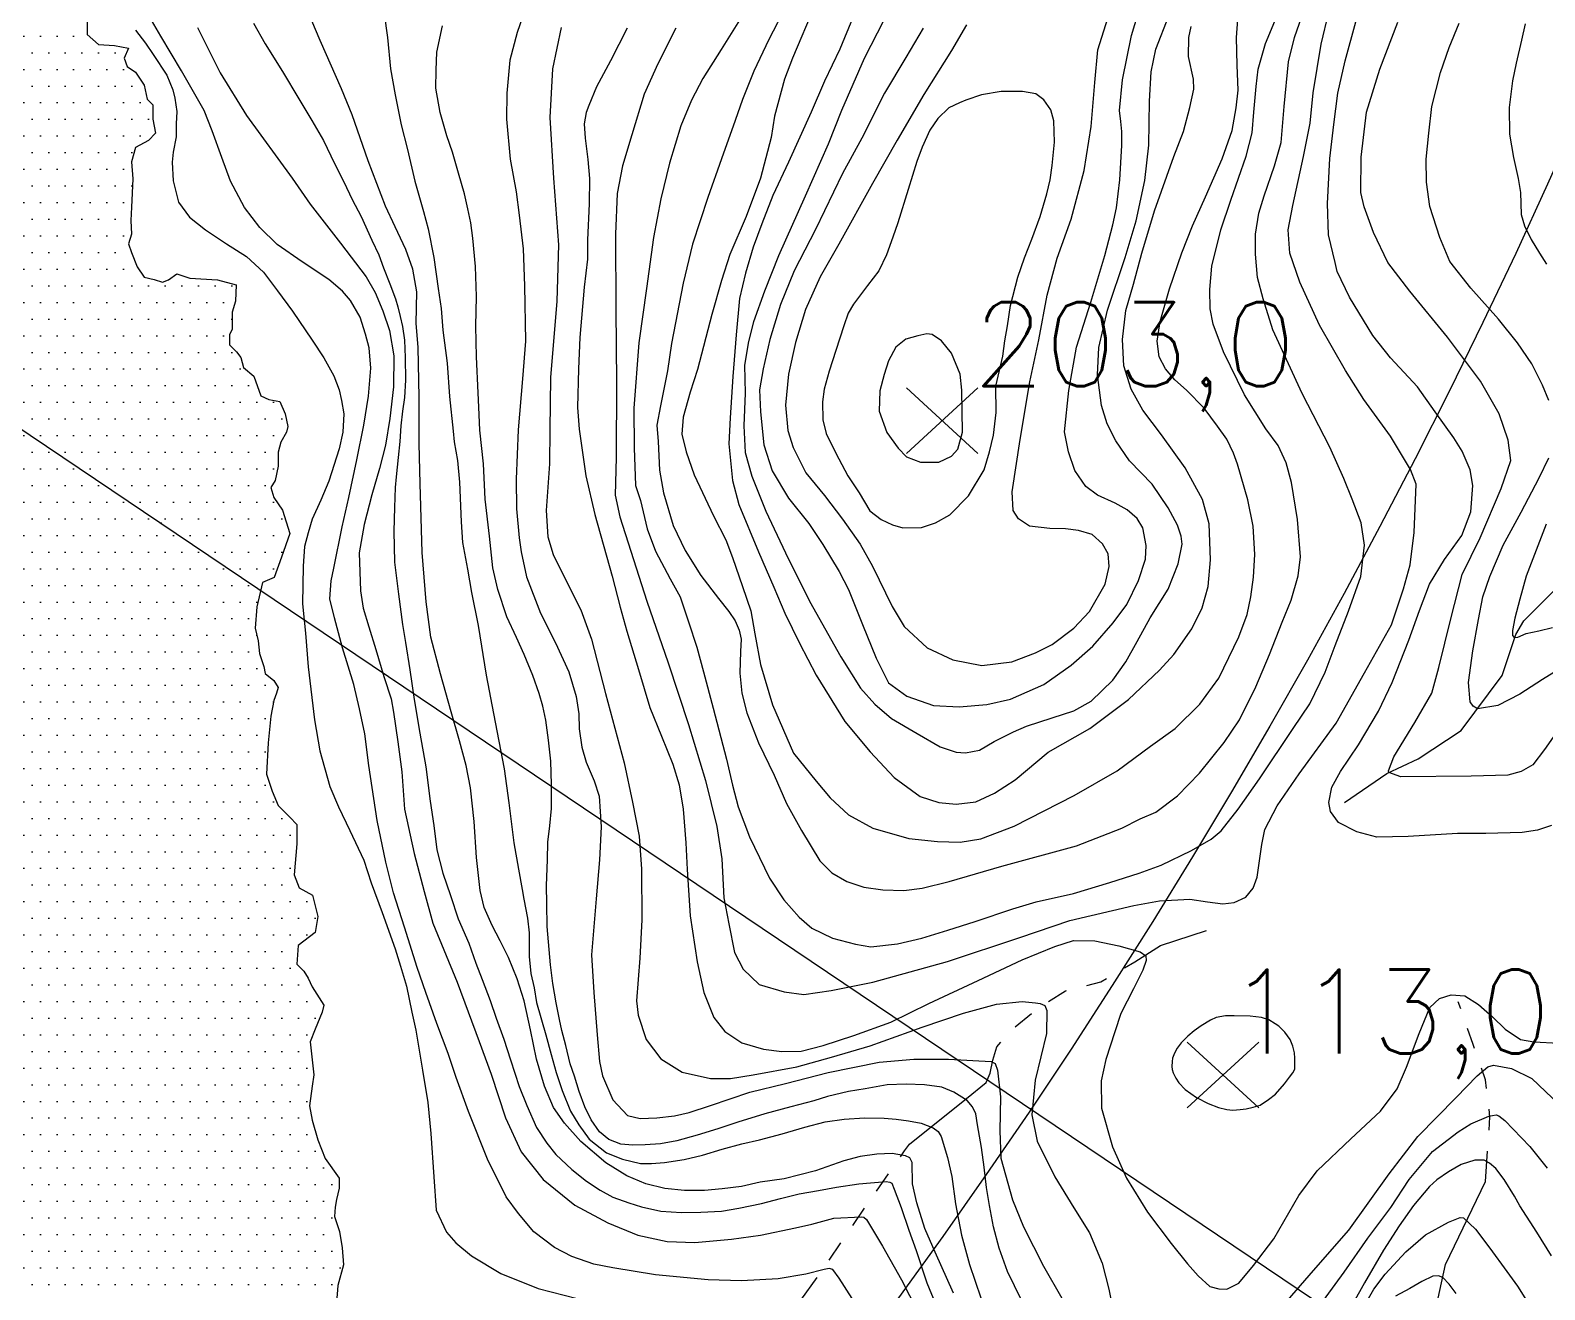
# Model space of a CAD drawing. Header units: millimetres. Extents: x 548366 to 1117317, y 7446967 to 14899125.
# Drawn here: x 556374 to 557096, y 7453651 to 7454252 of the extents above; entities that cross this region are included whole.
import ezdxf

# ---------------------------------------------------------------- set-up
doc = ezdxf.new("R2010")
doc.units = ezdxf.units.MM
doc.header["$MEASUREMENT"] = 0
doc.linetypes.add('RIO_PERIODICO', pattern=[5.8, 3, -0.4, 0.4, -0.4, 0.4, -0.4, 0.4, -0.4])
for name, color, linetype in [('CURVA_INTERMEDIÁRIA', 32, 'Continuous'), ('CURVA_MESTRA', 36, 'Continuous'), ('HACHURA_OCEANO', 131, 'Continuous'), ('OCEANO', 5, 'Continuous'), ('PTO_COTADO', 7, 'Continuous'), ('RADIAIS', 222, 'Continuous'), ('RIO_PERIÓDICO', 4, 'RIO_PERIODICO'), ('RIO_PERMANENTE', 4, 'Continuous')]:
    doc.layers.add(name, color=color, linetype=linetype)
doc.styles.add('ROMANS', font='romans.shx')
pattern_1 = [(0, (0, 0), (3.96875, 7.9375), [0, -7.9375])]

msp = doc.modelspace()

# ---------------------------------------------------------------- hatches: boundary and pattern name
at = {"layer": 'HACHURA_OCEANO', "ltscale": 0.5}
h = msp.add_hatch(dxfattribs=at)
h.set_pattern_fill('DOTS', color=256, scale=5, style=0)
h.set_pattern_definition(pattern_1)
h.paths.add_polyline_path([(556493.74, 7454055.47), (556496.45, 7454060.21), (556497.13, 7454062.91), (556495.77, 7454069), (556493.2, 7454074.82), (556487.94, 7454075.86), (556484.13, 7454077.59), (556480.87, 7454086.88), (556476, 7454091.12), (556474.65, 7454095.86), (556472.61, 7454098.56), (556469.23, 7454101.95), (556469.23, 7454106.68), (556470.58, 7454109.39), (556470.58, 7454113.45), (556470.58, 7454117.51), (556472.18, 7454122.67), (556472.44, 7454130.53), (556463.5, 7454132.9), (556450.26, 7454133.75), (556444.16, 7454135.78), (556440.11, 7454132.9), (556437.23, 7454131.84), (556433.32, 7454133.07), (556428.58, 7454134.21), (556425.19, 7454139.16), (556422.48, 7454145.93), (556421.13, 7454149.99), (556422.52, 7454154.66), (556422.27, 7454161.22), (556422.48, 7454167.58), (556423.16, 7454181.11), (556422.48, 7454189.23), (556424.51, 7454196), (556430.61, 7454199.38), (556434, 7454202.76), (556432.64, 7454209.53), (556432.64, 7454216.3), (556429.93, 7454219), (556428.58, 7454225.77), (556424.51, 7454231.86), (556420.45, 7454234.56), (556419.09, 7454238.62), (556421.13, 7454243.36), (556414.35, 7454244.71), (556406.79, 7454245.1), (556401.37, 7454249.83), (556401.37, 7454257.95), (556401.37, 7454262.69), (556399.34, 7454272.16), (556399.34, 7454277.57), (556401.37, 7454281.63), (556404.08, 7454284.34), (556404.08, 7454289.08), (556401.37, 7454297.2), (556400.01, 7454301.26), (556393.24, 7454305.32), (556384.16, 7454302.79), (556377.81, 7454300.94), (556365.46, 7454295.17), (556365, 7454294.78), (556365, 7453910), (556487.55, 7453910), (556487.64, 7453912.03), (556489, 7453924.88), (556490.35, 7453932.33), (556491.71, 7453935.71), (556492.38, 7453938.42), (556490.35, 7453941.8), (556486.29, 7453945.18), (556485.61, 7453948.56), (556483.58, 7453954.65), (556482.9, 7453960.74), (556481.54, 7453966.83), (556482.22, 7453976.98), (556484.93, 7453988.49), (556490.61, 7453991), (556494, 7454000.69), (556497.94, 7454011.98), (556494.55, 7454022.99), (556490.35, 7454029.08), (556489, 7454033.82), (556491.03, 7454037.2), (556492.38, 7454043.97), (556492.38, 7454050.73)])
h = msp.add_hatch(dxfattribs=at)
h.set_pattern_fill('DOTS', color=256, scale=5, style=0)
h.set_pattern_definition(pattern_1)
h.paths.add_polyline_path([(556778.41, 7453501.05), (556768.25, 7453511.88), (556762.15, 7453523.38), (556758.09, 7453534.2), (556751.24, 7453540.83), (556751.79, 7453548.18), (556754.42, 7453560.49), (556752.05, 7453565.49), (556748.6, 7453569.39), (556727.64, 7453572.82), (556722.86, 7453576.83), (556717.44, 7453584.95), (556712.02, 7453593.75), (556699.15, 7453599.16), (556689.66, 7453601.87), (556676.79, 7453604.57), (556664.18, 7453610.2), (556661.3, 7453609.95), (556657.82, 7453607.96), (556651.05, 7453607.28), (556642.92, 7453607.28), (556634.79, 7453607.28), (556624.62, 7453606.6), (556620.25, 7453610.47), (556615.51, 7453614.41), (556609.45, 7453618.08), (556604.2, 7453620.43), (556597.92, 7453621.23), (556592.12, 7453612.04), (556580.59, 7453608.36), (556569.53, 7453609.42), (556558.26, 7453612.83), (556546.69, 7453628.04), (556529.78, 7453634.34), (556521.65, 7453639.76), (556520.29, 7453645.17), (556520.97, 7453653.29), (556523.64, 7453663.18), (556522.96, 7453671.3), (556521.7, 7453679.08), (556519.32, 7453686.15), (556519.62, 7453690.61), (556520.25, 7453694.3), (556521.61, 7453699.72), (556521.61, 7453704.45), (556514.83, 7453713.92), (556511.44, 7453722.72), (556508.73, 7453732.19), (556507.38, 7453738.96), (556508.73, 7453748.43), (556509.41, 7453753.85), (556507.76, 7453769.54), (556510.09, 7453775.5), (556513.48, 7453783.62), (556514.15, 7453787), (556508.73, 7453795.8), (556506.7, 7453799.86), (556504.67, 7453803.24), (556501.28, 7453806.62), (556501.96, 7453815.42), (556510.09, 7453821.67), (556511.41, 7453829.29), (556508.78, 7453839.52), (556502.47, 7453842.92), (556500.09, 7453849.21), (556501.41, 7453863.89), (556501.41, 7453873.08), (556498.02, 7453876.58), (556492.38, 7453882.26), (556489.67, 7453889.02), (556486.96, 7453897.14), (556487.55, 7453910), (556365, 7453910), (556365, 7453410), (556865, 7453410), (556865, 7453466.46), (556860.12, 7453470.1), (556859.61, 7453474.04), (556859.07, 7453479.02), (556859.36, 7453482.16), (556861.98, 7453485.57), (556856.43, 7453490.85), (556847.64, 7453484.35), (556840.57, 7453483.05), (556823.49, 7453485.93), (556809.33, 7453489.07), (556792.51, 7453492.75)])

# ---------------------------------------------------------------- linework, layer by layer
at = {"layer": 'CURVA_INTERMEDIÁRIA'}
for points, elevation in [([(556766.09, 7453647.12), (556759.97, 7453656.82), (556756.87, 7453661), (556755.17, 7453661.43), (556752.84, 7453661), (556744.11, 7453658.68), (556730.81, 7453656.45), (556713.42, 7453655.58), (556697.47, 7453656.02), (556672.34, 7453658.45), (556652.09, 7453661.74), (556642.91, 7453663.56), (556632.41, 7453667.16), (556624.2, 7453671.47), (556614.32, 7453678.96), (556607, 7453687.65), (556601.21, 7453695.65), (556592.19, 7453713.54), (556583.18, 7453736.34), (556577.4, 7453752.48), (556573.49, 7453764), (556568.14, 7453778.24), (556562.82, 7453793.09), (556558.71, 7453804.88), (556552.71, 7453824.18), (556547.38, 7453840.54), (556543.78, 7453855.23), (556539.67, 7453875.04), (556535.72, 7453901.34), (556533.78, 7453916.36), (556531.21, 7453928.32), (556528.47, 7453939.94), (556523.15, 7453957.39), (556519.38, 7453971.74), (556517.16, 7453980.77), (556517.79, 7453989.41), (556518.96, 7453995.34), (556522.98, 7454015.06), (556526.17, 7454029.04), (556529.99, 7454047.12), (556533.37, 7454063.55), (556535.47, 7454077.45), (556536.67, 7454090.71), (556535.82, 7454100.41), (556534.13, 7454107.05), (556531.58, 7454115.06), (556526.98, 7454123.08), (556523.07, 7454127.53), (556516.61, 7454132.98), (556503.92, 7454141.41), (556492.02, 7454149.68), (556483.66, 7454157.86), (556476.35, 7454167.37), (556469.71, 7454179.95), (556465.63, 7454191.17), (556461.04, 7454204.02), (556457.13, 7454213.62), (556446.38, 7454232.64), (556436.51, 7454249.14), (556426.47, 7454266.31)], 20), ([(556712.42, 7454256.79), (556703.61, 7454242.68), (556694.99, 7454228.87), (556689.5, 7454218.65), (556684.41, 7454206.26), (556679, 7454188.56), (556674.92, 7454171.45), (556671.36, 7454153.14), (556668.01, 7454128.69), (556664.46, 7454102.79), (556661.99, 7454071.75), (556662.2, 7454052.71), (556662.76, 7454034.86), (556665.17, 7454027.7), (556668.41, 7454014.14), (556672.38, 7454003.47), (556679.29, 7453990.28), (556684.16, 7453981.73), (556688.13, 7453969.8), (556692.11, 7453957.67), (556695.23, 7453945.95), (556699.85, 7453928.58), (556706.14, 7453904.31), (556709.07, 7453891.97), (556711.82, 7453881.51), (556717.26, 7453867.29), (556726.68, 7453847.62), (556733.58, 7453837.16), (556740.9, 7453829), (556746.96, 7453823.77), (556756.79, 7453818.96), (556767.66, 7453816.03), (556774.97, 7453814.77), (556787.72, 7453816.23), (556799.42, 7453818.95), (556811.74, 7453822.71), (556824.84, 7453826.95), (556842.69, 7453832.98), (556853.89, 7453836.25), (556871.63, 7453840.24), (556888.92, 7453845.43), (556903.02, 7453849.98), (556913.52, 7453853.8), (556927.85, 7453860.69), (556937.25, 7453866.12), (556942.05, 7453870.06), (556950.11, 7453880.45), (556960.3, 7453894.9), (556976.35, 7453918.86), (556984.31, 7453930.63), (556991.73, 7453945.77), (556996.49, 7453958.57), (557002.75, 7453974.86), (557008.69, 7453991.4), (557010.39, 7454006.34), (557008.81, 7454017.07), (557004.45, 7454028.35), (557000.53, 7454038.21), (556993.85, 7454053.04), (556980.74, 7454078.68), (556966.74, 7454108.99), (556962.14, 7454123.79), (556959.42, 7454134.03), (556958.37, 7454145.1), (556958.48, 7454154.66), (556960.07, 7454164.72), (556962.51, 7454172.88), (556967.56, 7454187.31), (556970.73, 7454198.31), (556972.11, 7454215.61), (556974.24, 7454236.83), (556976.96, 7454248.53), (556983.14, 7454265.74)], 120), ([(556734.76, 7454263.74), (556726.4, 7454247.45), (556719.29, 7454232.42), (556713.85, 7454218.84), (556710.3, 7454208.82), (556703.82, 7454190.65), (556697.33, 7454172.1), (556690.01, 7454149.96), (556685.62, 7454131.37), (556679.98, 7454102.54), (556678.06, 7454089.42), (556674.76, 7454072.83), (556673.04, 7454063.51), (556673.67, 7454055.77), (556674.3, 7454042.18), (556676.18, 7454031.3), (556680.78, 7454015.81), (556686.43, 7454003.88), (556694, 7453991.83), (556702.37, 7453980.94), (556707.39, 7453974.66), (556710.32, 7453970.27), (556712.2, 7453965.87), (556713.25, 7453961.48), (556712.83, 7453955.62), (556712.62, 7453945.37), (556713.46, 7453935.82), (556715.97, 7453926.4), (556721.41, 7453912.17), (556728.94, 7453896.69), (556734.8, 7453883.09), (556741.91, 7453870.33), (556750.7, 7453855.89), (556756.44, 7453850.12), (556763.54, 7453845.93), (556771.7, 7453843.21), (556780.68, 7453841.96), (556790.71, 7453841.74), (556799.49, 7453842.79), (556812.44, 7453845.92), (556837.52, 7453853.23), (556873.04, 7453863.04), (556894.76, 7453871.4), (556903.46, 7453875.9), (556910.98, 7453879.04), (556921.22, 7453886.77), (556931.66, 7453897.63), (556943.42, 7453912.23), (556950.88, 7453923.13), (556958.6, 7453938.8), (556965.16, 7453954.15), (556971.14, 7453969.66), (556975.5, 7453980.17), (556978.79, 7453991.72), (556979.85, 7454000.73), (556978.44, 7454018.56), (556975.55, 7454036.18), (556973.01, 7454045.69), (556969.25, 7454053.85), (556963.4, 7454061.79), (556953.16, 7454078.1), (556943.13, 7454098.58), (556938.32, 7454111.75), (556936.86, 7454119.07), (556936.65, 7454128.26), (556937.64, 7454139.48), (556941.83, 7454156.77), (556946.63, 7454170.83), (556953.92, 7454191.82), (556956.89, 7454203.05), (556957.63, 7454212.9), (556958.69, 7454225.06), (556959.64, 7454233.43), (556963.14, 7454245.58), (556970.04, 7454261.98)], 130), ([(556748.39, 7454263.78), (556737.69, 7454238.67), (556733.92, 7454228.64), (556729.12, 7454210.89), (556727.58, 7454200.69), (556722.49, 7454181.31), (556715.52, 7454163.09), (556707.78, 7454144.92), (556703.81, 7454132.59), (556699.22, 7454116.3), (556692.32, 7454090.18), (556688.94, 7454079.35), (556685.59, 7454067.43), (556684.97, 7454059.28), (556687.06, 7454050.91), (556690.82, 7454039.83), (556700, 7454020.29), (556705.88, 7454008.85), (556709.02, 7454000.49), (556713.83, 7453986.68), (556717.85, 7453974.99), (556719.74, 7453964.11), (556722.46, 7453949.47), (556728.11, 7453930.22), (556738.15, 7453907.2), (556749.02, 7453893.81), (556755.57, 7453885.92), (556764.35, 7453877.76), (556776.06, 7453871.48), (556793.14, 7453866.54), (556806.78, 7453864.99), (556817.63, 7453864.74), (556827.47, 7453866.24), (556843.35, 7453872.29), (556871.97, 7453886.92), (556892.44, 7453898.82), (556908.45, 7453910.44), (556920.15, 7453919), (556931.85, 7453930.49), (556940.88, 7453942.92), (556950.53, 7453962.62), (556954.45, 7453973.32), (556956.26, 7453981.8), (556957.42, 7453991.16), (556958.16, 7454001.88), (556957.32, 7454015.45), (556954.81, 7454028.01), (556949.89, 7454044.97), (556947.98, 7454050.16), (556944.77, 7454056.84), (556940.38, 7454063.11), (556933.98, 7454071.76), (556925.55, 7454080.26), (556919.9, 7454085.28), (556915.53, 7454090.4), (556912.56, 7454096.23), (556911.54, 7454103.68), (556913, 7454113.08), (556917.39, 7454128.55), (556923.38, 7454145.76), (556928.47, 7454158.68), (556934.62, 7454172.45), (556942.57, 7454190.65), (556947.26, 7454204.12), (556949.14, 7454214.98), (556950.19, 7454223.34), (556949.77, 7454235.25), (556949.31, 7454248.46), (556950.1, 7454259.07)], 140), ([(556542.92, 7454259.76), (556544.55, 7454248.5), (556546, 7454233.44), (556548.23, 7454221.12), (556551.16, 7454206.76), (556554.08, 7454195.05), (556557.68, 7454179.89), (556561.73, 7454165.44), (556564.05, 7454157.27), (556566.63, 7454143.58), (556568.78, 7454128.71), (556570.16, 7454119.16), (556570.93, 7454108.92), (556573.04, 7454093.16), (556574.12, 7454077.19), (556575.85, 7454060.68), (556576.36, 7454055.68), (556578.02, 7454046.69), (556578.86, 7454036.47), (556579.65, 7454017.43), (556580.42, 7454007.68), (556582.67, 7453994.91), (556584.66, 7453983.72), (556587.78, 7453968.1), (556591.67, 7453944.31), (556595.05, 7453926.02), (556600.17, 7453899.63), (556602.43, 7453883.5), (556604.86, 7453864.45), (556607.07, 7453851.87), (556608.76, 7453842.22), (556609.53, 7453837.58), (556611.26, 7453828.52), (556612.05, 7453821.45), (556612.15, 7453810.26), (556612.93, 7453802.07), (556614.49, 7453795.26), (556615.7, 7453788.27), (556620.05, 7453772.86), (556622.56, 7453763.46), (556624.99, 7453754.84), (556627.85, 7453746.31), (556631.85, 7453736.51), (556635.75, 7453729.96), (556640.66, 7453723.08), (556648.93, 7453716.63), (556656.68, 7453713.62), (556665.19, 7453711.56), (556670.53, 7453711.49), (556676.71, 7453711.91), (556685.99, 7453713.46), (556694.76, 7453715.45), (556704.15, 7453718.38), (556713.58, 7453720.79), (556721.9, 7453722.8), (556732.74, 7453725.65), (556743.61, 7453728.75), (556753.26, 7453731.29), (556762.38, 7453732.67), (556772.03, 7453733.2), (556781.33, 7453733.04), (556787.18, 7453732.61), (556793.03, 7453731.83), (556799.06, 7453730.8), (556804.83, 7453728.48), (556807.15, 7453726.76), (556808.62, 7453724.35), (556811.59, 7453714.3), (556813.64, 7453705.36), (556815.47, 7453692.2), (556818.34, 7453677.35), (556822.07, 7453663.25), (556827.55, 7453647.44)], 60), ([(556608.95, 7454258.23), (556606.46, 7454250.77), (556602.97, 7454237.67), (556601.47, 7454221.93), (556601.3, 7454209.5), (556603.12, 7454190.42), (556605.94, 7454174.83), (556607.43, 7454163.71), (556609.26, 7454147.65), (556609.92, 7454130.07), (556610.42, 7454103.69), (556608.93, 7454085.61), (556606.93, 7454061.4), (556606, 7454037.77), (556606.1, 7454023.7), (556607.38, 7454009.91), (556608.26, 7454003.16), (556610.92, 7453991.19), (556617.57, 7453973.89), (556624.72, 7453959.76), (556631.09, 7453946.01), (556634.58, 7453934.21), (556635.85, 7453925.92), (556635.92, 7453918.75), (556637.25, 7453910.11), (556639.25, 7453902.8), (556643.07, 7453893.98), (556645.57, 7453886.67), (556646.41, 7453872.08), (556645.59, 7453856.29), (556644.11, 7453837.68), (556641.81, 7453810.99), (556642.99, 7453793.05), (556644.51, 7453772.77), (556645.69, 7453760.07), (556647.03, 7453753.26), (556652.03, 7453741.8), (556659.01, 7453734.33), (556664.98, 7453733.01), (556672.94, 7453733.34), (556681.4, 7453734.18), (556688.45, 7453735.85), (556698.56, 7453739.17), (556717.4, 7453745.54), (556734.38, 7453749.64), (556754.61, 7453754.96), (556778.99, 7453759.77), (556795.52, 7453761.23), (556812.1, 7453761.23), (556832.37, 7453760.07), (556834.28, 7453759.22), (556835.44, 7453755.93), (556836.83, 7453743.36), (556836.52, 7453727.05), (556837.03, 7453714.11), (556842.65, 7453694.19), (556847.89, 7453681.29), (556857.37, 7453662.57), (556866.03, 7453647.32)], 80), ([(556682.08, 7454252.85), (556673.49, 7454235.9), (556666.99, 7454221.41), (556661.14, 7454201.99), (556656.58, 7454187.19), (556654.04, 7454174.02), (556653.28, 7454154.72), (556653.51, 7454118.81), (556653.83, 7454083.94), (556653.54, 7454048.21), (556653.08, 7454030.14), (556655.33, 7454019.82), (556660.67, 7454003.55), (556668.29, 7453979.67), (556678.45, 7453950.19), (556688.15, 7453920.78), (556696.19, 7453894.12), (556701.6, 7453872.19), (556703.93, 7453856.83), (556704.94, 7453838.22), (556707.3, 7453825.86), (556709.98, 7453812.08), (556714.11, 7453804.14), (556721.79, 7453796.91), (556733.72, 7453793.35), (556743.08, 7453792.01), (556756.12, 7453793.92), (556775.95, 7453797.95), (556811.59, 7453807.82), (556846.09, 7453819.23), (556869.93, 7453827.35), (556900.37, 7453834.45), (556912.73, 7453836.74), (556927.19, 7453837.5), (556935.58, 7453836.21), (556942.79, 7453835.26), (556948.24, 7453835.97), (556953.82, 7453838.51), (556957.37, 7453842.82), (556959.23, 7453847.97), (556961.42, 7453863.63), (556962.94, 7453870.73), (556968.81, 7453882.1), (556979.21, 7453897.32), (556996.96, 7453921.42), (557010.39, 7453945.52), (557023.33, 7453968.35), (557028.94, 7453985.53), (557032.23, 7453996.95), (557034.01, 7454012.42), (557035.02, 7454035.51), (557032.39, 7454042.43), (557022.84, 7454058.35), (557010.07, 7454075.81), (557001.27, 7454089.69), (556988.97, 7454111.2), (556979.65, 7454131.85), (556974.83, 7454145.55), (556974.07, 7454156.72), (556976.24, 7454168.38), (556981.33, 7454191.69), (556984.48, 7454207.66), (556986, 7454222.11), (556989.8, 7454245.2), (556993.47, 7454260.47)], 110), ([(556781.16, 7454256.68), (556771.83, 7454238.48), (556761.01, 7454213.58), (556754.65, 7454197.63), (556743.74, 7454172.78), (556730.99, 7454144.37), (556724.27, 7454127.48), (556719.05, 7454112.86), (556716.75, 7454103.46), (556714.87, 7454092.17), (556715.08, 7454078.79), (556714.45, 7454063.32), (556715.08, 7454050.56), (556718.22, 7454039.28), (556724.92, 7454022.54), (556734.33, 7454002.66), (556745.73, 7453979.72), (556760.71, 7453953.15), (556770.08, 7453938.22), (556776.88, 7453930.54), (556784.82, 7453923.63), (556797.15, 7453916.52), (556808.02, 7453910.24), (556815.76, 7453907.72), (556820.15, 7453907.3), (556826.83, 7453908.56), (556833.86, 7453912.74), (556843.13, 7453917.33), (556849.19, 7453920.04), (556861.52, 7453924.01), (556871.76, 7453927.35), (556880.12, 7453931.95), (556890.35, 7453941.97), (556896.62, 7453950.75), (556902.07, 7453960.5), (556908.24, 7453971.76), (556916.8, 7453985.35), (556921.61, 7453997.47), (556923.49, 7454006.87), (556923.07, 7454010.63), (556921.19, 7454015.86), (556916.81, 7454024.1), (556909.24, 7454035.47), (556898.37, 7454046.55), (556891.9, 7454056.17), (556887.64, 7454064.23), (556885, 7454072.9), (556883.12, 7454087.53), (556883.74, 7454100.7), (556887.92, 7454118.41), (556896.27, 7454143.49), (556901.49, 7454161.04), (556905.67, 7454180.26), (556907.54, 7454197.19), (556907.93, 7454218.06), (556908.77, 7454232.06), (556910.85, 7454242.92), (556917.12, 7454258.75)], 160), ([(556800.04, 7454252.98), (556791.76, 7454238.89), (556781.62, 7454221.94), (556770.78, 7454200.49), (556761.51, 7454183.58), (556748.6, 7454156.96), (556738.52, 7454137.21), (556732.04, 7454121.12), (556726.8, 7454104.45), (556723.66, 7454090.45), (556721.99, 7454080.42), (556722.41, 7454069.96), (556724.09, 7454054.28), (556728.06, 7454041.73), (556735.8, 7454028.75), (556745.48, 7454016.69), (556752.17, 7454006.65), (556759.94, 7453993.81), (556764.31, 7453985.22), (556770.99, 7453968.59), (556777.57, 7453952.49), (556783.48, 7453940.76), (556792.14, 7453934.36), (556804.89, 7453929.96), (556817.22, 7453929.32), (556830.39, 7453930.36), (556841.67, 7453932.86), (556857.55, 7453939.96), (556870.51, 7453949.15), (556880.86, 7453958.17), (556890.51, 7453969.3), (556897.08, 7453978.09), (556902.59, 7453989.57), (556905.93, 7453999.64), (556906.31, 7454006.23), (556904.67, 7454014.69), (556902.07, 7454019.05), (556897.19, 7454023.14), (556891.5, 7454026.4), (556883.08, 7454030.15), (556877.5, 7454034.36), (556872.28, 7454041.89), (556869.35, 7454050.88), (556867.39, 7454060.42), (556869.4, 7454080.13), (556873.06, 7454100.79), (556879.9, 7454122.26), (556886.63, 7454144.46), (556890.39, 7454159.09), (556892.09, 7454167.16), (556893.74, 7454180.59), (556894.78, 7454196.89), (556894.74, 7454203.58), (556894.15, 7454208.38), (556893.55, 7454213.64), (556894.99, 7454228.23), (556899.37, 7454249.34), (556902.53, 7454259.95)], 170), ([(556820.61, 7454254.57), (556813.5, 7454242.28), (556800.23, 7454221.21), (556787.53, 7454199.53), (556775.76, 7454178.87), (556759.73, 7454149.86), (556750.86, 7454134.36), (556743.96, 7454118.69), (556739.16, 7454103.02), (556735.81, 7454087.97), (556734.35, 7454073.13), (556735.4, 7454061), (556737.94, 7454052.92), (556744, 7454040.78), (556752.99, 7454030.11), (556761.56, 7454018.81), (556769.93, 7454006.88), (556775.78, 7453996.42), (556785.19, 7453977.17), (556790.89, 7453967.63), (556801.97, 7453957.37), (556814.09, 7453951.72), (556827.89, 7453948.99), (556842.31, 7453950.65), (556853.59, 7453955.04), (556861.53, 7453959.01), (556871.77, 7453966.74), (556879.29, 7453974.68), (556886.8, 7453987.8), (556888.6, 7453996.14), (556888.17, 7454002.28), (556885.56, 7454007.07), (556880.54, 7454011.43), (556874.1, 7454013.28), (556867.83, 7454014.12), (556860.31, 7454014.33), (556850.63, 7454015.37), (556845.43, 7454018.87), (556842.89, 7454022.89), (556842.46, 7454031.79), (556846.3, 7454056.78), (556850.91, 7454084.28), (556855.09, 7454104.34), (556859.06, 7454125.66), (556863.86, 7454143.21), (556870.57, 7454161.86), (556876.82, 7454185.04), (556880.16, 7454206.06), (556881.83, 7454226.95), (556883.3, 7454242.57), (556888.94, 7454260.75)], 180), ([(556424.38, 7454251.97), (556429.15, 7454245.75), (556432.81, 7454240.32), (556439.4, 7454230.57), (556442.18, 7454223.57), (556443.18, 7454219.58), (556444.18, 7454213.13), (556443.83, 7454207.25), (556443.76, 7454201.06), (556442.38, 7454193.7), (556441.93, 7454189.04), (556442.35, 7454180.05), (556444.9, 7454169.95), (556450.11, 7454162.85), (556457.76, 7454156.78), (556467.89, 7454150.12), (556477.28, 7454143.95), (556485.39, 7454136.53), (556492.17, 7454127.67), (556499.27, 7454118.03), (556508.7, 7454104.08), (556514.25, 7454095.67), (556519.06, 7454087.17), (556521.5, 7454080.39), (556522.71, 7454075.39), (556523.73, 7454069), (556523.31, 7454060.32), (556521.61, 7454052.31), (556516.63, 7454036.95), (556512.81, 7454027.76), (556508.67, 7454018.76), (556506.76, 7454012.3), (556505.07, 7454005.73), (556504.31, 7453996.39), (556504.11, 7453978.36), (556505.45, 7453964.44), (556506.8, 7453948.29), (556509.71, 7453923.02), (556512.39, 7453908.22), (556517.06, 7453891.32), (556521.21, 7453881.65), (556526.7, 7453870.26), (556533.29, 7453856.08), (556536.76, 7453845.38), (556542.01, 7453831.22), (556548.3, 7453813.83), (556550.76, 7453805.58), (556553.68, 7453795.99), (556556.16, 7453783.73), (556558.08, 7453775.14), (556561.34, 7453756.03), (556563.75, 7453740.62), (556565.18, 7453725.74), (556566.73, 7453705.18), (556567.73, 7453689.28), (556572.73, 7453678.82), (556577.09, 7453673.64), (556584.62, 7453667.39), (556598.58, 7453659.08), (556616.36, 7453651.87), (556634.96, 7453647.14)], 10), ([(556453.93, 7454253.15), (556464.84, 7454231.63), (556477.38, 7454211.21), (556499.12, 7454181.33), (556507.76, 7454168.91), (556522.22, 7454150.41), (556534.44, 7454134.34), (556538.68, 7454126.93), (556542.33, 7454118.04), (556545.56, 7454108.67), (556547.6, 7454096.59), (556547.42, 7454081.79), (556545.68, 7454066.82), (556543.56, 7454054.11), (556540.8, 7454042.99), (556537.09, 7454030.41), (556533.49, 7454016.22), (556531.15, 7454002.65), (556531.74, 7453984.63), (556532.94, 7453976.26), (556535.68, 7453967.37), (556539.1, 7453956.6), (556542.86, 7453943.79), (556546.29, 7453933.02), (556547.48, 7453926.7), (556549.54, 7453912.57), (556551.43, 7453898.23), (556552.64, 7453880.48), (556557.26, 7453859.31), (556562.09, 7453841.25), (556566.2, 7453826.06), (556577.83, 7453797.9), (556588.3, 7453769.6), (556593.96, 7453754.07), (556600.81, 7453733.33), (556608.24, 7453717.01), (556618.73, 7453703.8), (556633.95, 7453691.62), (556649.59, 7453683.14), (556664, 7453677.39), (556677.97, 7453674.33), (556691.1, 7453673.83), (556708.66, 7453675.38), (556722.41, 7453677.25), (556739.1, 7453680.83), (556746.9, 7453682.59), (556757.4, 7453685.38), (556770.66, 7453686.12), (556771.73, 7453685.94), (556772.89, 7453684.74), (556780.52, 7453672.03), (556789.69, 7453656.01), (556800.96, 7453633.96)], 30), ([(556480.69, 7454255.3), (556486.29, 7454245.5), (556494.55, 7454232.19), (556502.32, 7454219.14), (556508.43, 7454208.92), (556514.11, 7454199.31), (556519.35, 7454188.41), (556523.82, 7454179.55), (556527.77, 7454171.18), (556531.98, 7454163.07), (556537.08, 7454151.81), (556540.43, 7454144.74), (556542.75, 7454138.54), (556545.76, 7454130.96), (556548.34, 7454123.84), (556549.55, 7454120.05), (556550.58, 7454115.4), (556551.78, 7454110.67), (556552.64, 7454104.13), (556552.98, 7454095.79), (556553.15, 7454085.06), (556552.63, 7454076.8), (556551.77, 7454070.27), (556550.9, 7454063.22), (556550.47, 7454055.87), (556549.69, 7454048.22), (556548.74, 7454039.01), (556548.31, 7454033.84), (556547.88, 7454024.37), (556547.63, 7454013.08), (556547.98, 7453998.32), (556549.81, 7453982.97), (556551.72, 7453968.55), (556553.19, 7453960.01), (556555.28, 7453946.97), (556557.36, 7453932.73), (556559.96, 7453916.76), (556562.83, 7453900.71), (556565, 7453884.32), (556566.65, 7453872.75), (556568.03, 7453861.03), (556570.89, 7453849.9), (556574.6, 7453839.28), (556578.34, 7453828.18), (556583.35, 7453816.62), (556586.72, 7453806.95), (556589.66, 7453799.19), (556593.57, 7453789.19), (556596.42, 7453780.73), (556600.06, 7453770.81), (556603.27, 7453760.9), (556607.36, 7453748.23), (556611.01, 7453739.1), (556615.63, 7453728.7), (556620.62, 7453721.22), (556624.83, 7453715.8), (556632.52, 7453708.6), (556639.52, 7453703.02), (556646.04, 7453698.7), (556651.98, 7453695.44), (556659.72, 7453692.68), (556665.65, 7453690.88), (556674.98, 7453688.82), (556684.7, 7453688.12), (556694.01, 7453688.3), (556703.85, 7453688.74), (556712.1, 7453690.13), (556722.94, 7453692.36), (556731.96, 7453694.86), (556740.88, 7453697.01), (556750.08, 7453698.58), (556758.67, 7453700.28), (556769.25, 7453701.75), (556782.32, 7453702.96), (556784.02, 7453702.65), (556784.97, 7453702.12), (556786.2, 7453699.26), (556789.57, 7453690.48), (556793.21, 7453679.64), (556796.59, 7453669.93), (556801.66, 7453654.58), (556805.91, 7453644.53)], 40), ([(556850.19, 7453639.54), (556840.25, 7453659.99), (556836.24, 7453671.1), (556833.55, 7453681.34), (556831.64, 7453691.47), (556830.25, 7453700.07), (556829.12, 7453709.71), (556827.82, 7453719.18), (556825.9, 7453730), (556825.16, 7453735.16), (556823.57, 7453738.44), (556821.03, 7453741.52), (556814.62, 7453745.58), (556808.94, 7453747.87), (556800.67, 7453749.03), (556791.87, 7453749.36), (556782.75, 7453748.93), (556772.3, 7453747.12), (556764.38, 7453745.83), (556754.31, 7453743.5), (556747.78, 7453741.43), (556736.94, 7453738.5), (556724.49, 7453735.1), (556711.59, 7453731.22), (556702.04, 7453728.03), (556692.27, 7453725.05), (556682.61, 7453722.26), (556674.67, 7453720.92), (556667.5, 7453720.35), (556661.62, 7453720.18), (556655.89, 7453720.77), (556650.12, 7453723), (556645.64, 7453726.61), (556641.69, 7453732.26), (556638.61, 7453738.49), (556636.01, 7453745.9), (556633.76, 7453753.14), (556631.68, 7453759), (556629.68, 7453767.79), (556627.77, 7453774.93), (556626.64, 7453780.19), (556624.99, 7453788.12), (556623.45, 7453797.25), (556622.23, 7453806.2), (556620.65, 7453824.51), (556620.56, 7453835.29), (556620.38, 7453844.09), (556620.88, 7453856.24), (556620.98, 7453864.68), (556622, 7453872.44), (556622.77, 7453880.81), (556622.85, 7453892.19), (556622.49, 7453903.38), (556621.36, 7453913.3), (556620.15, 7453922.96), (556618.6, 7453929.6), (556616.87, 7453935.64), (556613.89, 7453944.25), (556609.78, 7453954.18), (556606.16, 7453962.37), (556601.41, 7453972.13), (556597.25, 7453985.15), (556594.75, 7453995.59), (556593.19, 7454010.68), (556591.2, 7454028.27), (556590.86, 7454035.16), (556590.41, 7454045.19), (556588.62, 7454061.18), (556588.1, 7454072.19), (556587.76, 7454078.96), (556587.07, 7454096.12), (556586.73, 7454110.81), (556587.07, 7454125.01), (556586.56, 7454139.29), (556585.25, 7454152.71), (556584.31, 7454160.02), (556582.93, 7454166.73), (556581.3, 7454173.88), (556578.46, 7454183.69), (556575.61, 7454193.84), (556572.95, 7454201.59), (556569.68, 7454212.7), (556567.62, 7454224.32), (556567.71, 7454232.83), (556568.16, 7454241.44), (556570.75, 7454254.08)], 70), ([(556627.31, 7454253.19), (556623.29, 7454233.57), (556622.02, 7454210.24), (556623.79, 7454181.33), (556626.04, 7454149.53), (556625.31, 7454122.74), (556622.26, 7454086.24), (556621.91, 7454061.37), (556621.76, 7454045.12), (556620.26, 7454022.94), (556621, 7454010.33), (556623.54, 7454001.94), (556631.42, 7453986.17), (556636.76, 7453975.56), (556641.85, 7453961.47), (556648.57, 7453935.67), (556657.4, 7453902.63), (556661.47, 7453883.86), (556664.53, 7453867.6), (556665.71, 7453851.87), (556665.81, 7453827.71), (556664.82, 7453809.41), (556663.32, 7453789.09), (556664.14, 7453782.26), (556667.96, 7453770.58), (556674.98, 7453761.33), (556685.06, 7453754.97), (556698.52, 7453752.01), (556708.06, 7453752.05), (556718.97, 7453753.83), (556739.77, 7453757.64), (556756.25, 7453762.22), (556774.79, 7453767.64), (556799.5, 7453776.44), (556819.28, 7453783.11), (556835.02, 7453787.48), (556847.18, 7453788.69), (556853.52, 7453788.18), (556855.84, 7453787.85), (556858.06, 7453786.9), (556858.98, 7453784.47), (556858.77, 7453773.46), (556853.36, 7453751.21), (556851.78, 7453734.64), (556854.33, 7453722.21), (556862.8, 7453705.11), (556871.89, 7453690.31), (556879.26, 7453678.39), (556885.39, 7453663.9), (556888.44, 7453651.51), (556891.52, 7453636.81)], 90), ([(557102.58, 7453918.04), (557096.2, 7453908.88), (557090.66, 7453901.55), (557085.09, 7453898.5), (557078.75, 7453896.73), (557061.25, 7453896.22), (557027.72, 7453895.88), (557022, 7453897.89), (557021.79, 7453898.74), (557024.47, 7453905.36), (557034.36, 7453921.85), (557042.47, 7453935.81), (557045.77, 7453947.98), (557051.55, 7453971.23), (557056.96, 7453992.31), (557065.5, 7454009.79), (557075.64, 7454033.38), (557080.23, 7454046.74), (557078.96, 7454056.38), (557074.64, 7454069.06), (557065.66, 7454084.61), (557049.96, 7454105.59), (557032.03, 7454127.43), (557021.52, 7454141.08), (557014.67, 7454155.54), (557010.28, 7454167.67), (557008.59, 7454174.57), (557008.84, 7454191.32), (557011.37, 7454212.88), (557017.71, 7454233.42), (557026.24, 7454255.7)], 90), ([(557098.22, 7454075.31), (557095.23, 7454082.61), (557090.15, 7454092.87), (557083.29, 7454102.85), (557074.33, 7454114.14), (557061.06, 7454128.91), (557051.11, 7454141.69), (557046.35, 7454153.04), (557041.62, 7454167.89), (557039.96, 7454179.51), (557039.79, 7454190.45), (557041.12, 7454202.9), (557042.44, 7454215.5), (557046.71, 7454231.76), (557050.84, 7454243.73), (557055.51, 7454255.28)], 80), ([(557086.97, 7454254.99), (557085.33, 7454247.22), (557082.66, 7454236.29), (557080.94, 7454227.77), (557079.31, 7454215.04), (557079.48, 7454202.39), (557081.38, 7454191.2), (557083.7, 7454181.22), (557084.74, 7454174.52), (557085.09, 7454164.02), (557086.64, 7454158.59), (557089.91, 7454152.05), (557093.86, 7454145.62), (557097.15, 7454140.43)], 70), ([(556817.27, 7454217.28), (556812.21, 7454214.9), (556807.04, 7454209.76), (556803.22, 7454204.3), (556799.53, 7454196.16), (556797, 7454189.32), (556792.83, 7454175.96), (556787.91, 7454160.13), (556785.46, 7454153.29), (556782.44, 7454144.84), (556778.83, 7454137.16), (556773.45, 7454130.17), (556766.76, 7454121.26), (556764.3, 7454117.03), (556762.15, 7454110.96), (556758.38, 7454099.13), (556755.15, 7454089.37), (556752.77, 7454080.68), (556752, 7454074.76), (556752.07, 7454066.08), (556753.76, 7454059.54), (556758.38, 7454050.16), (556764.07, 7454039.46), (556769.39, 7454031.26), (556774.62, 7454022.79), (556779.93, 7454018.64), (556785.31, 7454016.09), (556790.31, 7454014.55), (556799.22, 7454014.77), (556805.83, 7454017.07), (556812.76, 7454020.83), (556821.57, 7454029.89), (556829.1, 7454042.24), (556831.65, 7454050.84), (556833.45, 7454058.79), (556834.78, 7454069.61), (556834.7, 7454082.13), (556836.39, 7454089.66), (556838, 7454096.43), (556838.85, 7454103.73), (556840.13, 7454110.91), (556841.61, 7454120.66), (556845.07, 7454134.16), (556848.29, 7454143.46), (556851.76, 7454152.36), (556855.83, 7454163.04), (556858.98, 7454173.88), (556860.59, 7454180.64), (556861.55, 7454187.47), (556862.61, 7454198.49), (556862.36, 7454208.76), (556860.9, 7454213.99), (556857.44, 7454218.76), (556853.68, 7454221.64), (556847.37, 7454222.72), (556837.23, 7454222.65), (556827.77, 7454221.05), (556820.32, 7454218.52), (556817.27, 7454217.28)], 190), ([(557100.71, 7453945.65), (557095.23, 7453942.33), (557084.46, 7453935.36), (557074.01, 7453929.89), (557064.21, 7453928.38), (557062.19, 7453929.55), (557060.81, 7453931.66), (557059.96, 7453940.88), (557061.98, 7453955.93), (557064.84, 7453970.97), (557066.87, 7453981.65), (557070.11, 7453991.47), (557076.52, 7454006.33), (557085.06, 7454022.15), (557093.65, 7454038.55), (557098.32, 7454047.98)], 80), ([(557097.01, 7454016.4), (557092.19, 7454004.01), (557087.45, 7453991.64), (557084.44, 7453980.63), (557082.12, 7453971.59), (557081, 7453965.74), (557081, 7453963.24), (557081.78, 7453962.29), (557083.5, 7453962.55), (557087.54, 7453964.19), (557093.56, 7453965.48), (557100.02, 7453967.11)], 70), ([(556939.72, 7453781.06), (556936.96, 7453779.79), (556932.61, 7453777.14), (556929.22, 7453774.81), (556926.25, 7453772.27), (556923.07, 7453768.98), (556921.16, 7453766.54), (556919.89, 7453764.11), (556918.93, 7453761.78), (556918.72, 7453760.19), (556918.61, 7453757.75), (556918.72, 7453756.37), (556919.14, 7453754.68), (556920.42, 7453752.24), (556921.9, 7453750.02), (556924.87, 7453746.73), (556930.38, 7453742.92), (556935.9, 7453740.06), (556940.78, 7453738.15), (556944.7, 7453737.2), (556947.67, 7453736.99), (556951.06, 7453737.2), (556954.03, 7453737.52), (556957.32, 7453738.36), (556960.61, 7453739.32), (556964.64, 7453741.97), (556967.92, 7453744.51), (556972.27, 7453749.49), (556974.6, 7453752.67), (556976.19, 7453754.78), (556977.15, 7453756.48), (556977.15, 7453758.6), (556977.15, 7453761.78), (556977.04, 7453764.21), (556976.19, 7453767.39), (556974.92, 7453770.68), (556972.38, 7453774.07), (556969.62, 7453776.93), (556967.82, 7453778.09), (556964.85, 7453780), (556961.35, 7453781.06), (556955.83, 7453781.8), (556948.2, 7453781.91), (556944.17, 7453781.91), (556939.72, 7453781.06)], 110), ([(556969.6, 7453641.38), (556986.1, 7453660.39), (557002.97, 7453679.69), (557022.22, 7453706.58), (557035.9, 7453724.34), (557054.16, 7453742.93), (557064.05, 7453753.33), (557069.2, 7453757.6), (557071.85, 7453758.44), (557080.5, 7453756.86), (557090.15, 7453752.09), (557106.41, 7453736.59)], 90), ([(556987.89, 7453642.05), (557000.64, 7453659.63), (557012.06, 7453675.88), (557022.96, 7453690.57), (557031.66, 7453703.87), (557042.77, 7453717.14), (557055.03, 7453726.59), (557061.03, 7453730.47), (557069.62, 7453734.08), (557073.23, 7453734.71), (557074.5, 7453734.18), (557077.36, 7453732.06), (557089.26, 7453719.52), (557097.57, 7453709.32)], 80), ([(557099.54, 7453667.51), (557092.64, 7453678.69), (557084.42, 7453691.24), (557081.88, 7453695.87), (557077.05, 7453703.92), (557072.96, 7453709.05), (557070.04, 7453711.72), (557067.5, 7453713.03), (557062.98, 7453713.01), (557056.53, 7453711.03), (557050.51, 7453707.59), (557044.88, 7453703.74), (557041.36, 7453700.47), (557033.71, 7453691.44), (557027.01, 7453681.72), (557019.43, 7453670.13), (557010.42, 7453654.64), (557005.01, 7453644.83)], 70), ([(557009.57, 7453642.41), (557014.89, 7453651.53), (557020.26, 7453658.64), (557030.06, 7453669.31), (557039.43, 7453677.48), (557050.53, 7453683.58), (557054.39, 7453685.06), (557056.03, 7453685.66), (557057.53, 7453685.59), (557063.26, 7453680.19), (557070.15, 7453671.09), (557078.21, 7453659.97), (557083.28, 7453652.99), (557090.87, 7453641.12)], 60)]:
    msp.add_lwpolyline(points, dxfattribs=dict(at, elevation=elevation))
at = {"layer": 'CURVA_MESTRA'}
for points, elevation in [([(556814.43, 7453649.61), (556805.66, 7453669.13), (556800.83, 7453680.56), (556797.04, 7453692.78), (556794.96, 7453701.81), (556794.72, 7453712.01), (556793.66, 7453714.12), (556791.52, 7453715.19), (556785.23, 7453716.22), (556777.97, 7453716.01), (556769.97, 7453714.75), (556762.2, 7453712.8), (556748.72, 7453708), (556733.76, 7453704.22), (556722.23, 7453702.62), (556713.35, 7453700.56), (556704.22, 7453699.41), (556695.66, 7453698.61), (556686.16, 7453698.6), (556676.88, 7453699.51), (556667.72, 7453701.79), (556658.66, 7453705.6), (556648.69, 7453711.75), (556636.73, 7453722.01), (556628.93, 7453730.78), (556623.76, 7453738.21), (556619.38, 7453748.29), (556615.58, 7453761.23), (556612.81, 7453775.31), (556609.79, 7453789.05), (556606.46, 7453799.59), (556602.33, 7453809.78), (556598.31, 7453817.69), (556594.42, 7453825.02), (556590.63, 7453833.62), (556588.79, 7453841.63), (556587.06, 7453857.44), (556585.9, 7453874.63), (556584.17, 7453890.68), (556582.07, 7453901.33), (556578.86, 7453913.13), (556574.96, 7453926.89), (556569.79, 7453945.01), (556565.18, 7453962.44), (556563, 7453979.41), (556561.15, 7454002.91), (556560.11, 7454035.69), (556559.76, 7454054.68), (556559.65, 7454076.74), (556559.2, 7454100.74), (556558.29, 7454112.05), (556558.51, 7454127.24), (556556.71, 7454138.05), (556553.39, 7454147.38), (556548.22, 7454158.12), (556543.65, 7454168.08), (556535.32, 7454189.6), (556527.66, 7454211.57), (556522.64, 7454223.94), (556512.48, 7454247), (556504.46, 7454265.82)], 50), ([(556766.66, 7454258.35), (556760.22, 7454242.86), (556753.01, 7454227.68), (556746.56, 7454212.8), (556735.77, 7454189.03), (556728.25, 7454173.08), (556723.03, 7454159.59), (556718.89, 7454148.54), (556715.2, 7454136.12), (556712.43, 7454124.01), (556710.9, 7454106.67), (556709.21, 7454086.72), (556707.99, 7454067.07), (556707.37, 7454054.63), (556709.07, 7454037.14), (556712.14, 7454025.78), (556721.54, 7454003.12)], 150), ([(557099.53, 7453872.74), (557092.96, 7453870.38), (557085.55, 7453869.37), (557068.22, 7453868.87), (557054.75, 7453868.87), (557031.2, 7453867.46), (557016.22, 7453867.13), (557006.78, 7453869.64), (556997.98, 7453874.09), (556994.16, 7453879.39), (556993.48, 7453883.64), (556994.83, 7453890.88), (556999.03, 7453898.46), (557007.49, 7453911.2), (557017.08, 7453927.2), (557023.65, 7453940.84), (557031.55, 7453961.05), (557036.63, 7453975.16), (557041.34, 7453987.79), (557048.58, 7453999.58), (557056.83, 7454011.03), (557061.13, 7454022.3), (557062.04, 7454034.77), (557060.77, 7454042.26), (557057.02, 7454051.19), (557053.06, 7454057.47), (557044.1, 7454070), (557035.73, 7454081.9), (557022.74, 7454095.77), (557014.42, 7454106.33), (557003.32, 7454124.62), (556997.37, 7454136.85), (556996.38, 7454141.15), (556993.31, 7454154.32), (556992.84, 7454169.35), (556993.82, 7454190.71), (556995.8, 7454206.99), (556997.67, 7454221.86), (557001.19, 7454237.39), (557006.28, 7454255.88)], 100), ([(556658.88, 7454252.88), (556650.96, 7454237.4), (556644.22, 7454224.95), (556640.57, 7454215.97), (556639.3, 7454212.69), (556638.34, 7454207.29), (556638.77, 7454200.51), (556640.16, 7454190.3), (556640.83, 7454181.21), (556640.66, 7454169.08), (556639.98, 7454151.93), (556639.88, 7454142.71), (556638.3, 7454129.38), (556636.28, 7454105.47), (556635.61, 7454090.48), (556635.1, 7454071.95), (556635.95, 7454061.67), (556639.19, 7454039.36), (556643.37, 7454021.02), (556651.63, 7453991.5), (556655.51, 7453976.83), (556658.72, 7453965.36), (556664.19, 7453947.01), (556669.59, 7453928.96), (556675.16, 7453915.3), (556680.55, 7453901.97), (556683.68, 7453892.11), (556685.58, 7453880.45), (556686.82, 7453864.4), (556687.5, 7453851.75), (556688.86, 7453829.66), (556692.25, 7453807.6), (556695.34, 7453793.01), (556700.19, 7453781.13), (556705.41, 7453774.38), (556713.5, 7453768.99), (556723.78, 7453765.96), (556732.54, 7453764.95), (556741.8, 7453765.12), (556752.24, 7453767.81), (556766.89, 7453772.53), (556784.51, 7453778.92), (556802.69, 7453787.85), (556826.26, 7453798.8), (556847.14, 7453808.57), (556862.72, 7453814.99), (556871.64, 7453817.85), (556881.91, 7453817.68), (556893.2, 7453815.32), (556903.45, 7453812.38), (556906.1, 7453810.47), (556906.34, 7453808.25), (556904.65, 7453803.7), (556900.28, 7453794.77), (556894.22, 7453782.98), (556891.37, 7453774.22), (556887, 7453761.08), (556884.81, 7453750.98), (556884.98, 7453737.85), (556890.3, 7453719.45), (556896.97, 7453704.5), (556906.92, 7453688.34), (556918.22, 7453673.36), (556925.97, 7453663.6), (556931.12, 7453657.95), (556936.68, 7453652.9), (556940.89, 7453651.72), (556944.76, 7453651.56), (556950.48, 7453654.42), (556957.54, 7453662.83), (556967.12, 7453675.63), (556979.05, 7453696.17), (556987.8, 7453708.04), (557003.83, 7453723.25), (557017.97, 7453736.39), (557026.04, 7453747.16), (557030.41, 7453757.43), (557036.47, 7453773.43), (557041.52, 7453785.85), (557046.23, 7453790.23), (557051.8, 7453791.89), (557058.17, 7453791.47), (557064.74, 7453787.33), (557071.49, 7453781.47), (557077.53, 7453775.55), (557084.85, 7453770.57), (557091.15, 7453769.49), (557103.09, 7453768.88)], 100), ([(556721.54, 7454003.12), (556728.76, 7453986.38), (556733.98, 7453973.93), (556741.04, 7453959.64), (556749.03, 7453944.43), (556762.58, 7453922.33), (556774.71, 7453907.88), (556786.22, 7453895.59), (556798.55, 7453886.52), (556807.4, 7453883.61), (556815.69, 7453882.84), (556825.05, 7453883.91), (556833.95, 7453888.05), (556843.77, 7453894.49), (556859.66, 7453907.7), (556879.45, 7453918.9), (556897.86, 7453932.7), (556912.74, 7453946.82), (556919.46, 7453954.25), (556928.05, 7453966.54), (556933.04, 7453976.52), (556935.89, 7453986.71), (556937.06, 7453999.42), (556936.32, 7454016.47), (556933.19, 7454028.07), (556924.9, 7454043.26), (556913.55, 7454058.93), (556904.65, 7454070.75), (556899.09, 7454080.76), (556895.68, 7454091.9), (556895.06, 7454104.46), (556896.6, 7454118.29), (556900.28, 7454130.87), (556904.27, 7454145.57), (556910.25, 7454165.82), (556919.45, 7454191.74), (556924.11, 7454203.66), (556927.09, 7454215.12), (556928.99, 7454223.79), (556928.89, 7454228.66), (556926.56, 7454239.41), (556926.66, 7454248.47), (556927.83, 7454253.77)], 150), ([(556818.45, 7454080.27), (556817.68, 7454087.94), (556813.54, 7454097.92), (556808.78, 7454103.76), (556804.33, 7454106.83), (556801.72, 7454107.14), (556797.42, 7454106.23), (556791.74, 7454104.54), (556786.99, 7454100.71), (556783.46, 7454094.27), (556781.31, 7454087.67), (556779.32, 7454080), (556779.01, 7454070.33), (556782.69, 7454060.04), (556788.07, 7454052.66), (556792.06, 7454048.52), (556798.66, 7454045.9), (556807.4, 7454045.89), (556813.54, 7454048.8), (556816.59, 7454052.11), (556818.8, 7454060.19), (556818.45, 7454080.27)], 200), ([(557054.13, 7453649.53), (557050.7, 7453653.99), (557047.72, 7453657.19), (557045.66, 7453657.99), (557042.92, 7453657.76), (557037.78, 7453655.24), (557031.96, 7453651.93), (557025.22, 7453648.27)], 50)]:
    msp.add_lwpolyline(points, dxfattribs=dict(at, elevation=elevation))
at = {"layer": 'OCEANO'}
msp.add_lwpolyline([(556401.37, 7454257.95), (556401.37, 7454249.83), (556406.79, 7454245.1), (556414.35, 7454244.71), (556421.13, 7454243.36), (556419.09, 7454238.62), (556420.45, 7454234.56), (556424.51, 7454231.86), (556428.58, 7454225.77), (556429.93, 7454219), (556432.64, 7454216.3), (556432.64, 7454209.53), (556434, 7454202.76), (556430.61, 7454199.38), (556424.51, 7454196), (556422.48, 7454189.23), (556423.16, 7454181.11), (556422.48, 7454167.58), (556422.27, 7454161.22), (556422.52, 7454154.66), (556421.13, 7454149.99), (556422.48, 7454145.93), (556425.19, 7454139.16), (556428.58, 7454134.21), (556433.32, 7454133.07), (556437.23, 7454131.84), (556440.11, 7454132.9), (556444.16, 7454135.78), (556450.26, 7454133.75), (556463.5, 7454132.9), (556472.44, 7454130.53), (556472.18, 7454122.67), (556470.58, 7454117.51), (556470.58, 7454113.45), (556470.58, 7454109.39), (556469.23, 7454106.68), (556469.23, 7454101.95), (556472.61, 7454098.56), (556474.65, 7454095.86), (556476, 7454091.12), (556480.87, 7454086.88), (556484.13, 7454077.59), (556487.94, 7454075.86), (556493.2, 7454074.82), (556495.77, 7454069), (556497.13, 7454062.91), (556496.45, 7454060.21), (556493.74, 7454055.47), (556492.38, 7454050.73), (556492.38, 7454043.97), (556491.03, 7454037.2), (556489, 7454033.82), (556490.35, 7454029.08), (556494.55, 7454022.99), (556497.94, 7454011.98), (556494, 7454000.69), (556490.61, 7453991), (556484.93, 7453988.49), (556482.22, 7453976.98), (556481.54, 7453966.83), (556482.9, 7453960.74), (556483.58, 7453954.65), (556485.61, 7453948.56), (556486.29, 7453945.18), (556490.35, 7453941.8), (556492.38, 7453938.42), (556491.71, 7453935.71), (556490.35, 7453932.33), (556489, 7453924.88), (556487.64, 7453912.03), (556486.96, 7453897.14), (556489.67, 7453889.02), (556492.38, 7453882.26), (556498.02, 7453876.58), (556501.41, 7453873.08), (556501.41, 7453863.89), (556500.09, 7453849.21), (556502.47, 7453842.92), (556508.78, 7453839.52), (556511.41, 7453829.29), (556510.09, 7453821.67), (556501.96, 7453815.42), (556501.28, 7453806.62), (556504.67, 7453803.24), (556506.7, 7453799.86), (556508.73, 7453795.8), (556514.15, 7453787), (556513.48, 7453783.62), (556510.09, 7453775.5), (556507.76, 7453769.54), (556509.41, 7453753.85), (556508.73, 7453748.43), (556507.38, 7453738.96), (556508.73, 7453732.19), (556511.44, 7453722.72), (556514.83, 7453713.92), (556521.61, 7453704.45), (556521.61, 7453699.72), (556520.25, 7453694.3), (556519.62, 7453690.61), (556519.32, 7453686.15), (556521.7, 7453679.08), (556522.96, 7453671.3), (556523.64, 7453663.18), (556520.97, 7453653.29), (556520.29, 7453645.17)], dxfattribs=at)
at = {"layer": 'PTO_COTADO'}
for points in [[(556792.03, 7454050.14), (556826.11, 7454081.41)], [(556792.03, 7454081.41), (556826.11, 7454050.14)], [(556925.92, 7453738.09), (556960, 7453769.37)], [(556925.92, 7453769.37), (556960, 7453738.09)]]:
    msp.add_lwpolyline(points, dxfattribs=at)
at = {"layer": 'RADIAIS', "linetype": 'Continuous', "ltscale": 2.5}
msp.add_lwpolyline([(550217.95, 7458204.63), (558509.48, 7452620.87)], dxfattribs=at)
for radius in [4998.2, 3998.56, 2998.91]:
    msp.add_circle((554363.71, 7455412.75), radius, dxfattribs=at)
for p in [(556436.6, 7454016.81), (556851.17, 7453737.62)]:
    msp.add_point(p, dxfattribs=at)
at = {"layer": 'RIO_PERIÓDICO', "ltscale": 25, "elevation": 60, "flags": 128}
msp.add_lwpolyline([(556705.17, 7453596.63), (556726.33, 7453625.16), (556750.74, 7453658.99), (556775.54, 7453695.18), (556791.16, 7453717.47), (556793.39, 7453720.66), (556820.58, 7453742.56), (556830.01, 7453750.17), (556831.98, 7453754.49), (556833.16, 7453760.81), (556835.13, 7453767.08), (556842.61, 7453775.74), (556855.2, 7453785.97), (556867.8, 7453793.83), (556884.73, 7453798.16), (556900.87, 7453807.6), (556913.08, 7453815.47), (556935.12, 7453822.55)], dxfattribs=at)
at = {"layer": 'RIO_PERIÓDICO', "ltscale": 25, "flags": 128}
msp.add_lwpolyline([(557027.89, 7453504.28), (557026.89, 7453513.1), (557029.64, 7453526.86), (557034.76, 7453541.03), (557036.33, 7453554.8), (557037.91, 7453575.64), (557037.91, 7453602.34), (557039.92, 7453610.96), (557042.42, 7453632.5), (557048.97, 7453663.28), (557068.12, 7453702.89), (557070.23, 7453733.79), (557068.05, 7453751.38), (557062.14, 7453768.3), (557055.12, 7453788.58)], dxfattribs=at)
at = {"layer": 'RIO_PERMANENTE', "ltscale": 0.5}
msp.add_lwpolyline([(557000.87, 7453883.66), (557020.98, 7453897.53), (557035.96, 7453904.53), (557056.44, 7453917.9), (557076.12, 7453944.26), (557082.61, 7453963.83), (557086.36, 7453970.22), (557103.68, 7453987.53), (557127.3, 7453995.79), (557139.9, 7454000.12), (557163.28, 7454015.67), (557179.2, 7454033.11), (557210.88, 7454062.85), (557228.6, 7454074.26), (557250.25, 7454091.17), (557287.79, 7454131.51), (557304.38, 7454153.45), (557310.63, 7454169.67), (557314.17, 7454181.07), (557326.37, 7454193.04), (557351.14, 7454202.36)], dxfattribs=at)

# ---------------------------------------------------------------- texts
at = {"layer": 'PTO_COTADO', "style": 'ROMANS'}
for tag, p in [('203,0', (556823.53, 7454082.23)), ('113,0', (556945.2, 7453763.99))]:
    msp.add_attdef(tag, p, '', height=40, dxfattribs=at)

doc.saveas('drawing.dxf')
